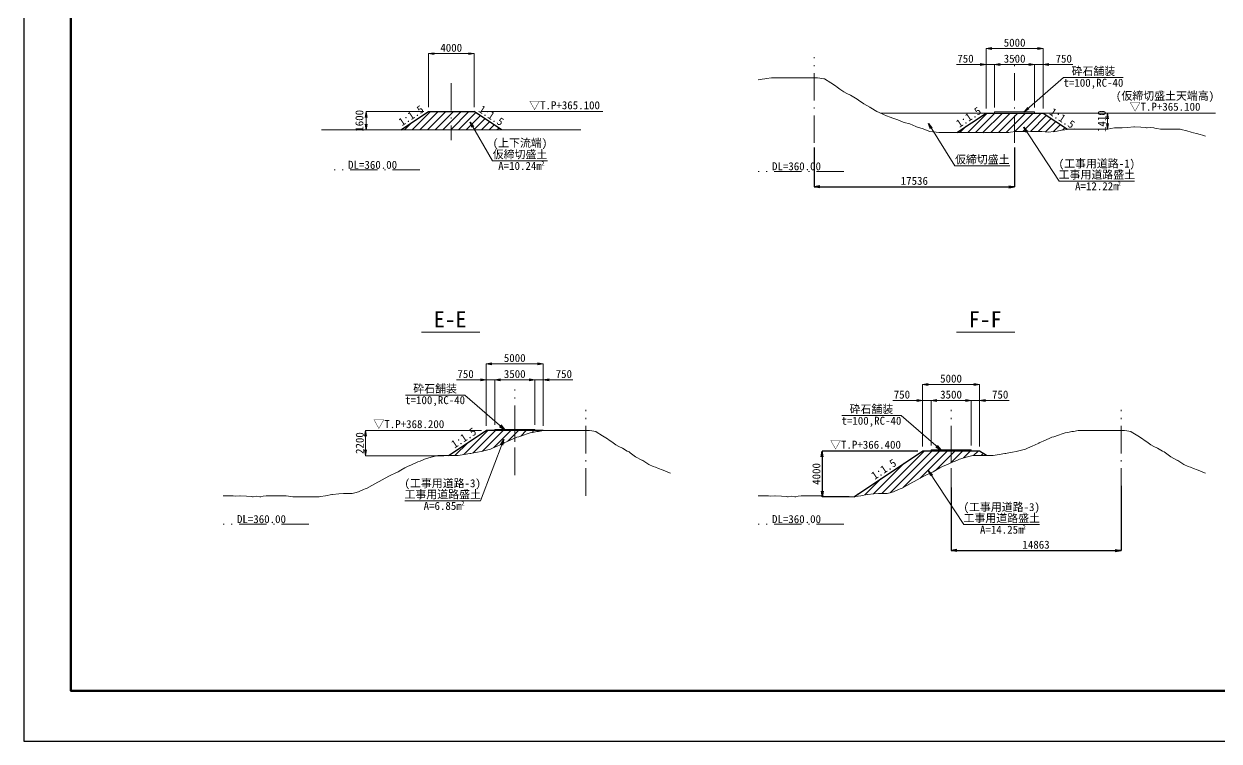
# Model space of a CAD drawing. Header units: millimetres. Extents: x -256476 to 341554, y -216330 to 457415.
# Drawn here: x 3690 to 108197, y -216330 to -153586 of the extents above; entities that cross this region are included whole.
import ezdxf
from ezdxf.enums import TextEntityAlignment as Align

# ---------------------------------------------------------------- set-up
doc = ezdxf.new("R2010")
doc.units = ezdxf.units.MM
doc.header["$LTSCALE"] = 400
doc.header["$PDSIZE"] = 300
doc.linetypes.add('SXF_一点短鎖線', pattern=[9.25, 6, -1.5, 0.25, -1.5])
doc.layers.get('Defpoints').update_dxf_attribs({"color": 153})
for name, color, linetype, lineweight in [('D-BGD', 7, 'Continuous', 13), ('D-BMK', 2, 'SXF_一点短鎖線', 13), ('D-BYP', 7, 'Continuous', 13), ('D-BYP-STR1', 2, 'Continuous', 13), ('D-STR', 1, 'Continuous', 25), ('D-STR-DIM', 7, 'Continuous', 13), ('D-STR-HTXT', 7, 'Continuous', 13), ('D-STR-TXT', 7, 'Continuous', 13), ('D-TTL', 2, 'Continuous', 140), ('D-TTL-LINE', 7, 'Continuous', 13), ('D-TTL-TXT', 7, 'Continuous', 13)]:
    doc.layers.add(name, color=color, linetype=linetype, lineweight=lineweight)
doc.styles.add('MS ゴシック', font='MS Gothic.ttf')
doc.styles.add('ＭＳ ゴシック', font='MS Gothic.ttf')
doc.dimstyles.new('DIM-200-F', dxfattribs={"dimscale": 200, "dimtxt": 3.5, "dimasz": 2.5, "dimexe": 0, "dimexo": 2, "dimgap": 0.8, "dimtad": 1, "dimdec": 0, "dimzin": 0, "dimdsep": 46, "dimtxsty": 'MS ゴシック', "dimblk": 'OPEN', "dimcen": 0.1, "dimclrd": 256, "dimclre": 256, "dimclrt": 256, "dimaunit": 1, "dimadec": 4, "dimazin": 0, "dimtfac": 1, "dimtdec": 0, "dimtmove": 2, "dimatfit": 3, "dimldrblk": 'OPEN', "dimfxl": 1, "dimtolj": 1, "dimtzin": 0, "dimlwd": -1, "dimlwe": -1, "dimarcsym": 2})
doc.dimstyles.new('DIM-400-F', dxfattribs={"dimscale": 400, "dimtxt": 3.5, "dimasz": 2.5, "dimexe": 0, "dimexo": 2, "dimgap": 0.8, "dimtad": 1, "dimdec": 0, "dimzin": 0, "dimdsep": 46, "dimtxsty": 'MS ゴシック', "dimblk": 'OPEN', "dimcen": 0.1, "dimclrd": 256, "dimclre": 256, "dimclrt": 256, "dimaunit": 1, "dimadec": 4, "dimazin": 0, "dimtfac": 1, "dimtdec": 0, "dimtmove": 2, "dimatfit": 3, "dimldrblk": 'OPEN', "dimfxl": 1, "dimtolj": 1, "dimtzin": 0, "dimlwd": -1, "dimlwe": -1, "dimarcsym": 2})

# ---------------------------------------------------------------- blocks, each defined once
blk = doc.blocks.new('_Open')
at = {"color": 0, "linetype": 'ByBlock', "lineweight": -2}
for p, q in [((-1, 0.17), (0, 0)), ((-1, -0.17), (0, 0)), ((0, 0), (-1, 0))]:
    blk.add_line(p, q, dxfattribs=at)
blk = doc.blocks.new('*D91')
at = {"layer": 'D-STR-DIM', "transparency": 16777216}
for p, q in [((39054, -160863), (39054, -156190)), ((39554, -156190), (42554, -156190)), ((43054, -160863), (43054, -156190))]:
    blk.add_line(p, q, dxfattribs=at)
at = {"layer": 'Defpoints', "color": 0, "transparency": 16777216}
for p in [(43054, -156190), (39054, -161263), (43054, -161263)]:
    blk.add_point(p, dxfattribs=at)
at = {"layer": 'D-STR-DIM', "transparency": 16777216, "xscale": 500, "yscale": 500, "zscale": 500, "rotation": 180}
blk.add_blockref('_Open', (39054, -156190), dxfattribs=at)
at = {"layer": 'D-STR-DIM', "transparency": 16777216, "xscale": 500, "yscale": 500, "zscale": 500}
blk.add_blockref('_Open', (43054, -156190), dxfattribs=at)
at = {"layer": 'D-STR-DIM', "transparency": 16777216, "insert": (41054, -155680), "char_height": 700, "attachment_point": 5, "style": 'MS ゴシック'}
blk.add_mtext('\\A1;4000', dxfattribs=at)
blk = doc.blocks.new('*D92')
at = {"layer": 'D-STR-DIM', "transparency": 16777216}
for p, q in [((38654, -161263), (33619, -161263)), ((33619, -161763), (33619, -162363)), ((36254, -162863), (33619, -162863))]:
    blk.add_line(p, q, dxfattribs=at)
at = {"layer": 'Defpoints', "color": 0, "transparency": 16777216}
for p in [(39054, -161263), (33619, -162863), (36654, -162863)]:
    blk.add_point(p, dxfattribs=at)
at = {"layer": 'D-STR-DIM', "transparency": 16777216, "xscale": 500, "yscale": 500, "zscale": 500}
for p, rotation in [((33619, -161263), 90), ((33619, -162863), 270)]:
    blk.add_blockref('_Open', p, dxfattribs=dict(at, rotation=rotation))
at = {"layer": 'D-STR-DIM', "transparency": 16777216, "insert": (33029, -162063), "char_height": 700, "attachment_point": 5, "rotation": 90, "style": 'MS ゴシック'}
blk.add_mtext('\\A1;1600', dxfattribs=at)
blk = doc.blocks.new('*D93')
at = {"layer": 'D-STR-DIM', "transparency": 16777216}
for p, q in [((87817, -160991), (87817, -155743)), ((88317, -155743), (92317, -155743)), ((92817, -160991), (92817, -155743))]:
    blk.add_line(p, q, dxfattribs=at)
at = {"layer": 'Defpoints', "color": 0, "transparency": 16777216}
for p in [(92817, -155743), (87817, -161391), (92817, -161391)]:
    blk.add_point(p, dxfattribs=at)
at = {"layer": 'D-STR-DIM', "transparency": 16777216, "xscale": 500, "yscale": 500, "zscale": 500, "rotation": 180}
blk.add_blockref('_Open', (87817, -155743), dxfattribs=at)
at = {"layer": 'D-STR-DIM', "transparency": 16777216, "xscale": 500, "yscale": 500, "zscale": 500}
blk.add_blockref('_Open', (92817, -155743), dxfattribs=at)
at = {"layer": 'D-STR-DIM', "transparency": 16777216, "insert": (90317, -155233), "char_height": 700, "attachment_point": 5, "style": 'MS ゴシック'}
blk.add_mtext('\\A1;5000', dxfattribs=at)
blk = doc.blocks.new('*D94')
at = {"layer": 'D-STR-DIM', "transparency": 16777216}
for p, q in [((88567, -160891), (88567, -157143)), ((89067, -157143), (91567, -157143)), ((92067, -160891), (92067, -157143))]:
    blk.add_line(p, q, dxfattribs=at)
at = {"layer": 'Defpoints', "color": 0, "transparency": 16777216}
for p in [(92067, -157143), (88567, -161291), (92067, -161291)]:
    blk.add_point(p, dxfattribs=at)
at = {"layer": 'D-STR-DIM', "transparency": 16777216, "xscale": 500, "yscale": 500, "zscale": 500, "rotation": 180}
blk.add_blockref('_Open', (88567, -157143), dxfattribs=at)
at = {"layer": 'D-STR-DIM', "transparency": 16777216, "xscale": 500, "yscale": 500, "zscale": 500}
blk.add_blockref('_Open', (92067, -157143), dxfattribs=at)
at = {"layer": 'D-STR-DIM', "transparency": 16777216, "insert": (90317, -156633), "char_height": 700, "attachment_point": 5, "style": 'MS ゴシック'}
blk.add_mtext('\\A1;3500', dxfattribs=at)
blk = doc.blocks.new('*D95')
at = {"layer": 'D-STR-DIM', "transparency": 16777216}
for p, q in [((91567, -157143), (91067, -157143)), ((92067, -160891), (92067, -157143)), ((92067, -157143), (92817, -157143)), ((92817, -160991), (92817, -157143)), ((93317, -157143), (95409, -157143))]:
    blk.add_line(p, q, dxfattribs=at)
at = {"layer": 'Defpoints', "color": 0, "transparency": 16777216}
for p in [(92817, -157143), (92067, -161291), (92817, -161391)]:
    blk.add_point(p, dxfattribs=at)
at = {"layer": 'D-STR-DIM', "transparency": 16777216, "xscale": 500, "yscale": 500, "zscale": 500}
blk.add_blockref('_Open', (92067, -157143), dxfattribs=at)
at = {"layer": 'D-STR-DIM', "transparency": 16777216, "xscale": 500, "yscale": 500, "zscale": 500, "rotation": 180}
blk.add_blockref('_Open', (92817, -157143), dxfattribs=at)
at = {"layer": 'D-STR-DIM', "transparency": 16777216, "insert": (94613, -156633), "char_height": 700, "attachment_point": 5, "style": 'MS ゴシック'}
blk.add_mtext('\\A1;750', dxfattribs=at)
blk = doc.blocks.new('*D96')
at = {"layer": 'D-STR-DIM', "transparency": 16777216}
for p, q in [((87317, -157143), (85225, -157143)), ((87817, -160991), (87817, -157143)), ((88567, -157143), (87817, -157143)), ((88567, -160891), (88567, -157143)), ((89067, -157143), (89567, -157143))]:
    blk.add_line(p, q, dxfattribs=at)
at = {"layer": 'Defpoints', "color": 0, "transparency": 16777216}
for p in [(87817, -157143), (87817, -161391), (88567, -161291)]:
    blk.add_point(p, dxfattribs=at)
at = {"layer": 'D-STR-DIM', "transparency": 16777216, "xscale": 500, "yscale": 500, "zscale": 500}
blk.add_blockref('_Open', (87817, -157143), dxfattribs=at)
at = {"layer": 'D-STR-DIM', "transparency": 16777216, "xscale": 500, "yscale": 500, "zscale": 500, "rotation": 180}
blk.add_blockref('_Open', (88567, -157143), dxfattribs=at)
at = {"layer": 'D-STR-DIM', "transparency": 16777216, "insert": (86021, -156633), "char_height": 700, "attachment_point": 5, "style": 'MS ゴシック'}
blk.add_mtext('\\A1;750', dxfattribs=at)
blk = doc.blocks.new('*D97')
at = {"layer": 'Defpoints', "transparency": 16777216}
for p, q in [((72781, -164391), (72781, -167830)), ((90317, -164391), (90317, -167830)), ((73281, -167830), (89817, -167830))]:
    blk.add_line(p, q, dxfattribs=at)
at = {"layer": 'Defpoints', "color": 0, "transparency": 16777216}
for p in [(72781, -163991), (90317, -163991), (90317, -167830)]:
    blk.add_point(p, dxfattribs=at)
at = {"layer": 'Defpoints', "transparency": 16777216, "xscale": 500, "yscale": 500, "zscale": 500, "rotation": 180}
blk.add_blockref('_Open', (72781, -167830), dxfattribs=at)
at = {"layer": 'Defpoints', "transparency": 16777216, "xscale": 500, "yscale": 500, "zscale": 500}
blk.add_blockref('_Open', (90317, -167830), dxfattribs=at)
at = {"layer": 'Defpoints', "transparency": 16777216, "insert": (81549, -167320), "char_height": 700, "attachment_point": 5, "style": 'MS ゴシック'}
blk.add_mtext('\\A1;17536', dxfattribs=at)
blk = doc.blocks.new('*D107')
at = {"layer": 'D-STR-DIM', "transparency": 16777216}
for p, q in [((82258, -190559), (82258, -185130)), ((82758, -185130), (86758, -185130)), ((87258, -190559), (87258, -185130))]:
    blk.add_line(p, q, dxfattribs=at)
at = {"layer": 'Defpoints', "color": 0, "transparency": 16777216}
for p in [(87258, -185130), (82258, -190959), (87258, -190959)]:
    blk.add_point(p, dxfattribs=at)
at = {"layer": 'D-STR-DIM', "transparency": 16777216, "xscale": 500, "yscale": 500, "zscale": 500, "rotation": 180}
blk.add_blockref('_Open', (82258, -185130), dxfattribs=at)
at = {"layer": 'D-STR-DIM', "transparency": 16777216, "xscale": 500, "yscale": 500, "zscale": 500}
blk.add_blockref('_Open', (87258, -185130), dxfattribs=at)
at = {"layer": 'D-STR-DIM', "transparency": 16777216, "insert": (84758, -184620), "char_height": 700, "attachment_point": 5, "style": 'MS ゴシック'}
blk.add_mtext('\\A1;5000', dxfattribs=at)
blk = doc.blocks.new('*D108')
at = {"layer": 'D-STR-DIM', "transparency": 16777216}
for p, q in [((83008, -190459), (83008, -186530)), ((83508, -186530), (86008, -186530)), ((86508, -190459), (86508, -186530))]:
    blk.add_line(p, q, dxfattribs=at)
at = {"layer": 'Defpoints', "color": 0, "transparency": 16777216}
for p in [(86508, -186530), (83008, -190859), (86508, -190859)]:
    blk.add_point(p, dxfattribs=at)
at = {"layer": 'D-STR-DIM', "transparency": 16777216, "xscale": 500, "yscale": 500, "zscale": 500, "rotation": 180}
blk.add_blockref('_Open', (83008, -186530), dxfattribs=at)
at = {"layer": 'D-STR-DIM', "transparency": 16777216, "xscale": 500, "yscale": 500, "zscale": 500}
blk.add_blockref('_Open', (86508, -186530), dxfattribs=at)
at = {"layer": 'D-STR-DIM', "transparency": 16777216, "insert": (84758, -186020), "char_height": 700, "attachment_point": 5, "style": 'MS ゴシック'}
blk.add_mtext('\\A1;3500', dxfattribs=at)
blk = doc.blocks.new('*D109')
at = {"layer": 'D-STR-DIM', "transparency": 16777216}
for p, q in [((86008, -186530), (85508, -186530)), ((86508, -190459), (86508, -186530)), ((86508, -186530), (87258, -186530)), ((87258, -190559), (87258, -186530)), ((87758, -186530), (89850, -186530))]:
    blk.add_line(p, q, dxfattribs=at)
at = {"layer": 'Defpoints', "color": 0, "transparency": 16777216}
for p in [(87258, -186530), (86508, -190859), (87258, -190959)]:
    blk.add_point(p, dxfattribs=at)
at = {"layer": 'D-STR-DIM', "transparency": 16777216, "xscale": 500, "yscale": 500, "zscale": 500}
blk.add_blockref('_Open', (86508, -186530), dxfattribs=at)
at = {"layer": 'D-STR-DIM', "transparency": 16777216, "xscale": 500, "yscale": 500, "zscale": 500, "rotation": 180}
blk.add_blockref('_Open', (87258, -186530), dxfattribs=at)
at = {"layer": 'D-STR-DIM', "transparency": 16777216, "insert": (89054, -186020), "char_height": 700, "attachment_point": 5, "style": 'MS ゴシック'}
blk.add_mtext('\\A1;750', dxfattribs=at)
blk = doc.blocks.new('*D110')
at = {"layer": 'D-STR-DIM', "transparency": 16777216}
for p, q in [((81758, -186530), (79666, -186530)), ((82258, -190559), (82258, -186530)), ((83008, -186530), (82258, -186530)), ((83008, -190459), (83008, -186530)), ((83508, -186530), (84008, -186530))]:
    blk.add_line(p, q, dxfattribs=at)
at = {"layer": 'Defpoints', "color": 0, "transparency": 16777216}
for p in [(82258, -186530), (82258, -190959), (83008, -190859)]:
    blk.add_point(p, dxfattribs=at)
at = {"layer": 'D-STR-DIM', "transparency": 16777216, "xscale": 500, "yscale": 500, "zscale": 500}
blk.add_blockref('_Open', (82258, -186530), dxfattribs=at)
at = {"layer": 'D-STR-DIM', "transparency": 16777216, "xscale": 500, "yscale": 500, "zscale": 500, "rotation": 180}
blk.add_blockref('_Open', (83008, -186530), dxfattribs=at)
at = {"layer": 'D-STR-DIM', "transparency": 16777216, "insert": (80462, -186020), "char_height": 700, "attachment_point": 5, "style": 'MS ゴシック'}
blk.add_mtext('\\A1;750', dxfattribs=at)
blk = doc.blocks.new('*D111')
at = {"layer": 'D-STR-DIM', "transparency": 16777216}
for p, q in [((44106, -188759), (44106, -183330)), ((44606, -183330), (48606, -183330)), ((49106, -188759), (49106, -183330))]:
    blk.add_line(p, q, dxfattribs=at)
at = {"layer": 'Defpoints', "color": 0, "transparency": 16777216}
for p in [(49106, -183330), (44106, -189159), (49106, -189159)]:
    blk.add_point(p, dxfattribs=at)
at = {"layer": 'D-STR-DIM', "transparency": 16777216, "xscale": 500, "yscale": 500, "zscale": 500, "rotation": 180}
blk.add_blockref('_Open', (44106, -183330), dxfattribs=at)
at = {"layer": 'D-STR-DIM', "transparency": 16777216, "xscale": 500, "yscale": 500, "zscale": 500}
blk.add_blockref('_Open', (49106, -183330), dxfattribs=at)
at = {"layer": 'D-STR-DIM', "transparency": 16777216, "insert": (46606, -182820), "char_height": 700, "attachment_point": 5, "style": 'MS ゴシック'}
blk.add_mtext('\\A1;5000', dxfattribs=at)
blk = doc.blocks.new('*D112')
at = {"layer": 'D-STR-DIM', "transparency": 16777216}
for p, q in [((44856, -188659), (44856, -184730)), ((45356, -184730), (47856, -184730)), ((48356, -188659), (48356, -184730))]:
    blk.add_line(p, q, dxfattribs=at)
at = {"layer": 'Defpoints', "color": 0, "transparency": 16777216}
for p in [(48356, -184730), (44856, -189059), (48356, -189059)]:
    blk.add_point(p, dxfattribs=at)
at = {"layer": 'D-STR-DIM', "transparency": 16777216, "xscale": 500, "yscale": 500, "zscale": 500, "rotation": 180}
blk.add_blockref('_Open', (44856, -184730), dxfattribs=at)
at = {"layer": 'D-STR-DIM', "transparency": 16777216, "xscale": 500, "yscale": 500, "zscale": 500}
blk.add_blockref('_Open', (48356, -184730), dxfattribs=at)
at = {"layer": 'D-STR-DIM', "transparency": 16777216, "insert": (46606, -184220), "char_height": 700, "attachment_point": 5, "style": 'MS ゴシック'}
blk.add_mtext('\\A1;3500', dxfattribs=at)
blk = doc.blocks.new('*D113')
at = {"layer": 'D-STR-DIM', "transparency": 16777216}
for p, q in [((47856, -184730), (47356, -184730)), ((48356, -188659), (48356, -184730)), ((48356, -184730), (49106, -184730)), ((49106, -188759), (49106, -184730)), ((49606, -184730), (51698, -184730))]:
    blk.add_line(p, q, dxfattribs=at)
at = {"layer": 'Defpoints', "color": 0, "transparency": 16777216}
for p in [(49106, -184730), (48356, -189059), (49106, -189159)]:
    blk.add_point(p, dxfattribs=at)
at = {"layer": 'D-STR-DIM', "transparency": 16777216, "xscale": 500, "yscale": 500, "zscale": 500}
blk.add_blockref('_Open', (48356, -184730), dxfattribs=at)
at = {"layer": 'D-STR-DIM', "transparency": 16777216, "xscale": 500, "yscale": 500, "zscale": 500, "rotation": 180}
blk.add_blockref('_Open', (49106, -184730), dxfattribs=at)
at = {"layer": 'D-STR-DIM', "transparency": 16777216, "insert": (50902, -184220), "char_height": 700, "attachment_point": 5, "style": 'MS ゴシック'}
blk.add_mtext('\\A1;750', dxfattribs=at)
blk = doc.blocks.new('*D114')
at = {"layer": 'D-STR-DIM', "transparency": 16777216}
for p, q in [((43606, -184730), (41514, -184730)), ((44106, -188759), (44106, -184730)), ((44856, -184730), (44106, -184730)), ((44856, -188659), (44856, -184730)), ((45356, -184730), (45856, -184730))]:
    blk.add_line(p, q, dxfattribs=at)
at = {"layer": 'Defpoints', "color": 0, "transparency": 16777216}
for p in [(44106, -184730), (44856, -189059), (44106, -189159)]:
    blk.add_point(p, dxfattribs=at)
at = {"layer": 'D-STR-DIM', "transparency": 16777216, "xscale": 500, "yscale": 500, "zscale": 500}
blk.add_blockref('_Open', (44106, -184730), dxfattribs=at)
at = {"layer": 'D-STR-DIM', "transparency": 16777216, "xscale": 500, "yscale": 500, "zscale": 500, "rotation": 180}
blk.add_blockref('_Open', (44856, -184730), dxfattribs=at)
at = {"layer": 'D-STR-DIM', "transparency": 16777216, "insert": (42310, -184220), "char_height": 700, "attachment_point": 5, "style": 'MS ゴシック'}
blk.add_mtext('\\A1;750', dxfattribs=at)
blk = doc.blocks.new('*D159')
at = {"layer": 'D-STR-DIM', "transparency": 16777216}
for p, q in [((93217, -161391), (98450, -161391)), ((98450, -162303), (98450, -161891)), ((95334, -162803), (98450, -162803))]:
    blk.add_line(p, q, dxfattribs=at)
at = {"layer": 'Defpoints', "color": 0, "transparency": 16777216}
for p in [(92817, -161391), (98450, -161391), (94934, -162803)]:
    blk.add_point(p, dxfattribs=at)
at = {"layer": 'D-STR-DIM', "transparency": 16777216, "xscale": 500, "yscale": 500, "zscale": 500}
for p, rotation in [((98450, -161391), 90), ((98450, -162803), 270)]:
    blk.add_blockref('_Open', p, dxfattribs=dict(at, rotation=rotation))
at = {"layer": 'D-STR-DIM', "transparency": 16777216, "insert": (97940, -162097), "char_height": 700, "attachment_point": 5, "rotation": 90, "style": 'MS ゴシック'}
blk.add_mtext('\\A1;1410', dxfattribs=at)
blk = doc.blocks.new('*D160')
at = {"layer": 'Defpoints', "transparency": 16777216}
for p, q in [((84758, -194140), (84758, -199661)), ((99621, -194002), (99621, -199661)), ((85258, -199661), (99121, -199661))]:
    blk.add_line(p, q, dxfattribs=at)
at = {"layer": 'Defpoints', "color": 0, "transparency": 16777216}
for p in [(84758, -193740), (99621, -193602), (99621, -199661)]:
    blk.add_point(p, dxfattribs=at)
at = {"layer": 'Defpoints', "transparency": 16777216, "xscale": 500, "yscale": 500, "zscale": 500, "rotation": 180}
blk.add_blockref('_Open', (84758, -199661), dxfattribs=at)
at = {"layer": 'Defpoints', "transparency": 16777216, "xscale": 500, "yscale": 500, "zscale": 500}
blk.add_blockref('_Open', (99621, -199661), dxfattribs=at)
at = {"layer": 'Defpoints', "transparency": 16777216, "insert": (92189, -199151), "char_height": 700, "attachment_point": 5, "style": 'MS ゴシック'}
blk.add_mtext('\\A1;14863', dxfattribs=at)
blk = doc.blocks.new('*D162')
at = {"layer": 'D-STR-DIM', "transparency": 16777216}
for p, q in [((43706, -189159), (33567, -189159)), ((33567, -190859), (33567, -189659)), ((40406, -191359), (33567, -191359))]:
    blk.add_line(p, q, dxfattribs=at)
at = {"layer": 'Defpoints', "color": 0, "transparency": 16777216}
for p in [(33567, -189159), (44106, -189159), (40806, -191359)]:
    blk.add_point(p, dxfattribs=at)
at = {"layer": 'D-STR-DIM', "transparency": 16777216, "xscale": 500, "yscale": 500, "zscale": 500}
for p, rotation in [((33567, -189159), 90), ((33567, -191359), 270)]:
    blk.add_blockref('_Open', p, dxfattribs=dict(at, rotation=rotation))
at = {"layer": 'D-STR-DIM', "transparency": 16777216, "insert": (33057, -190259), "char_height": 700, "attachment_point": 5, "rotation": 90, "style": 'MS ゴシック'}
blk.add_mtext('\\A1;2200', dxfattribs=at)
blk = doc.blocks.new('*D163')
at = {"layer": 'Defpoints', "transparency": 16777216}
for p, q in [((81858, -190959), (73497, -190959)), ((73497, -191459), (73497, -194459)), ((75858, -194959), (73497, -194959))]:
    blk.add_line(p, q, dxfattribs=at)
at = {"layer": 'Defpoints', "color": 0, "transparency": 16777216}
for p in [(82258, -190959), (73497, -194959), (76258, -194959)]:
    blk.add_point(p, dxfattribs=at)
at = {"layer": 'Defpoints', "transparency": 16777216, "xscale": 500, "yscale": 500, "zscale": 500}
for p, rotation in [((73497, -190959), 90), ((73497, -194959), 270)]:
    blk.add_blockref('_Open', p, dxfattribs=dict(at, rotation=rotation))
at = {"layer": 'Defpoints', "transparency": 16777216, "insert": (72987, -192959), "char_height": 700, "attachment_point": 5, "rotation": 90, "style": 'MS ゴシック'}
blk.add_mtext('\\A1;4000', dxfattribs=at)

msp = doc.modelspace()

# ---------------------------------------------------------------- hatches: boundary and pattern name
at = {"layer": 'D-BYP-STR1', "transparency": 33554687}
h = msp.add_hatch(dxfattribs=at)
h.set_pattern_fill('ANSI31', color=256, scale=150)
h.set_pattern_definition([(45, (-186818.86, 206050.25), (-336.7596, 336.7596), [])])
h.paths.add_polyline_path([(36653.9, -162863.1), (41053.9, -162863.1), (41053.9, -161263.1), (39053.9, -161263.1)])
h.paths.add_polyline_path([(41053.9, -162863.1), (45453.9, -162863.1), (43053.9, -161263.1), (41053.9, -161263.1)])
h = msp.add_hatch(dxfattribs=at)
h.set_pattern_fill('ANSI31', color=256, scale=150)
h.set_pattern_definition([(45, (2e-09, 12022.03), (-336.7596, 336.7596), [])])
h.paths.add_polyline_path([(92816.9, -161391.2), (87816.9, -161391.2), (85266.9, -163091.2), (85687.1, -163091.2), (85773.1, -163082.6), (85889.4, -163091.2), (86349.8, -163091.2), (86690.4, -163091.2), (86840.3, -163091.2), (86926.5, -163091.2), (87206.5, -163091.2), (87503.2, -163091.2), (87572.8, -163103.2), (87693.7, -163091.2), (88080, -163091.2), (88602.2, -163091.2), (88656.7, -163091.2), (88697, -163091.2), (89233.4, -163091.2), (89700.3, -163091.2), (89810.1, -163091.2), (89958.5, -163065.4), (90386.8, -162991.2), (90703.6, -162991.2), (90963.5, -162991.2), (91314.9, -162991.2), (91540.3, -162974.6), (91706.9, -162991.2), (92117, -162991.2), (92671.3, -162991.2), (92693.7, -162991.2), (92710.2, -162991.2), (93270.4, -163047), (93713.6, -163014.3), (93847.1, -162991.2), (94027.7, -162959.9), (94423.8, -162891.2), (94716.9, -162840.4), (94934.2, -162802.7)])
h = msp.add_hatch(dxfattribs=at)
h.set_pattern_fill('ANSI31', color=256, scale=150)
h.set_pattern_definition([(45, (-68239.15, 241880.8), (-336.7596, 336.7596), [])])
h.paths.add_polyline_path([(47952.3, -189358.8), (49105.7, -189158.8), (44105.7, -189158.8), (40805.7, -191358.8), (41531.9, -191358.8), (41608.4, -191353.1), (41665, -191348.9), (43671.7, -191001), (44492, -190777), (46798.9, -189747.1), (46957.4, -189703.8)])
h = msp.add_hatch(dxfattribs=at)
h.set_pattern_fill('ANSI31', color=256, scale=150)
h.set_pattern_definition([(45, (-30086.9, 240080.8), (-336.7596, 336.7596), [])])
h.paths.add_polyline_path([(76258, -194958.8), (76280, -194958.8), (77411.2, -194762.6), (77433.4, -194758.8), (77463.4, -194753.6), (78414.6, -194658.8), (79163.6, -194658.8), (79417.9, -194614.7), (79740.3, -194526.6), (80421.2, -194222.6), (81424.5, -193674.7), (81470.5, -193654.2), (81532.6, -193615.7), (82427.8, -193126.8), (83200.6, -192781.7), (83777.3, -192424.3), (85115.8, -191826.7), (85507.5, -191651.8), (86441.1, -191396.9), (86660.9, -191358.8), (87858, -191358.8), (87258, -190958.8), (82258, -190958.8)])

# ---------------------------------------------------------------- linework, layer by layer
at = {"layer": 'D-BGD'}
msp.add_line((29716.5, -162863.1), (52391.3, -162863.1), dxfattribs=at)
at = {"layer": 'D-BGD', "color": 7, "linetype": 'Continuous', "lineweight": 13}
for points in [[(106996.5, -163395.1), (106756.6, -163329.6), (106534.9, -163269.1), (106235.2, -163187.2), (105958.2, -163111.6), (105753.3, -163055.7), (105381.5, -162954.1), (104878.8, -162816.9), (104804.7, -162796.6), (104750, -162791.2), (104228, -162791.2), (103746.7, -162791.2), (103651.3, -162791.2), (103319.9, -162791.2), (103074.6, -162791.2), (102743.4, -162733.7), (102587.5, -162706.7), (102497.9, -162691.2), (102221.3, -162643.2), (101921.2, -162673.1), (101855.1, -162679.7), (101740, -162659.8), (101344.4, -162630.6), (100809.6, -162591.2), (100767.7, -162591.2), (100736.7, -162596.6), (100191, -162636.8), (99733.4, -162670.5), (99614.3, -162691.2), (99453.2, -162691.2), (99037.6, -162691.2), (98730.1, -162744.5), (98460.9, -162791.2), (98096.9, -162791.2), (97884.1, -162791.2), (97726.8, -162791.2), (97307.4, -162791.2), (96740.5, -162791.2), (96730.7, -162791.9), (96723.5, -162791.2), (96154, -162791.2), (95720.2, -162791.2), (95577.3, -162776.9), (95384.1, -162791.2), (95000.6, -162791.2), (94716.9, -162840.4), (94423.8, -162891.2), (94027.7, -162959.9), (93847.1, -162991.2), (93713.6, -163014.3), (93270.4, -163047), (92710.2, -162991.2), (92693.7, -162991.2), (92671.3, -162991.2), (92117, -162991.2), (91706.9, -162991.2), (91540.3, -162974.6), (91314.9, -162991.2), (90963.5, -162991.2), (90703.6, -162991.2), (90386.8, -162991.2), (89958.5, -163065.4), (89810.1, -163091.2), (89700.3, -163091.2), (89233.4, -163091.2), (88697, -163091.2), (88656.7, -163091.2), (88602.2, -163091.2), (88080, -163091.2), (87693.7, -163091.2), (87572.8, -163103.2), (87503.2, -163091.2), (87206.5, -163091.2), (86926.5, -163091.2), (86840.3, -163091.2), (86690.4, -163091.2), (86349.8, -163091.2), (85889.4, -163091.2), (85773.1, -163082.6), (85687.1, -163091.2), (85196.4, -163091.2), (84683.7, -163091.2), (84619.6, -163091.2), (84533, -163091.2), (84042.9, -163091.2), (83680.4, -163091.2), (83466.2, -163069.8), (83176.6, -163041), (82889.5, -162991.2), (82677.1, -162917.5), (82312.8, -162754.9), (81820.2, -162620.4), (81736.1, -162597.4), (81673.8, -162569.6), (81159.3, -162339.9), (80670.5, -162206.4), (80582.6, -162173.7), (80248.5, -162049.1), (80005.9, -161958.7), (79667.2, -161832.4), (79429.2, -161743.7), (79107.4, -161623.8), (78852.5, -161510), (78663.9, -161425.8), (78275.8, -161252.5), (77751.1, -160927.3), (77699, -160898.8), (77660.6, -160877.8), (77122.3, -160583.9), (76657.3, -160249.3), (76545.6, -160168.9), (76394.7, -160086.5), (75968.9, -159822.6), (75653.9, -159682), (75392.2, -159539), (75038.3, -159284.4), (74815.5, -159124), (74650.6, -159005.4), (74238.7, -158750.1), (73681.9, -158405), (73662, -158394.1), (73647.3, -158388.6), (73290.4, -158326.7), (73085.3, -158291.2), (72924.2, -158291.2), (72780.9, -158291.2), (72644, -158291.2), (72508.6, -158291.2), (72325.5, -158291.2), (71931.9, -158291.2), (71640.7, -158291.2), (71355.2, -158291.2), (70969.1, -158291.2), (70778.4, -158291.2), (70637.4, -158291.2), (70201.7, -158291.2), (69634.1, -158291.2), (69625, -158291.2), (69262.1, -158291.2), (69048.3, -158291.2), (68630.8, -158363.6), (68471.6, -158391.2), (68256.4, -158428.5), (67894.9, -158491.2), (67890.5, -158492.7)], [(60213.8, -192882.4), (60063.4, -192826.3), (59724.6, -192700), (59486.6, -192611.3), (59164.9, -192491.4), (58909.9, -192377.6), (58721.3, -192293.4), (58333.2, -192120.1), (57808.5, -191794.8), (57756.5, -191766.4), (57718, -191745.4), (57179.8, -191451.5), (56714.7, -191116.8), (56603.1, -191036.5), (56452.1, -190954.1), (56026.3, -190690.2), (55711.4, -190549.5), (55449.6, -190406.6), (55095.7, -190152), (54872.9, -189991.6), (54708.1, -189873), (54296.2, -189617.7), (53739.4, -189272.6), (53719.5, -189261.7), (53704.8, -189256.2), (53347.9, -189194.3), (53142.8, -189158.8), (52981.7, -189158.8), (52838.3, -189158.8), (52701.5, -189158.8), (52566, -189158.8), (52383, -189158.8), (51989.3, -189158.8), (51698.1, -189158.8), (51412.6, -189158.8), (51026.6, -189158.8), (50835.9, -189158.8), (50694.8, -189158.8), (50259.2, -189158.8), (49691.5, -189158.8), (49682.5, -189158.8), (49319.6, -189158.8), (49105.7, -189158.8), (48688.2, -189231.2), (48529, -189258.8), (48313.8, -189296.1), (47952.3, -189358.8), (47684.9, -189451.5), (47375.6, -189558.8), (46957.4, -189703.8), (46798.9, -189747.1), (46681.6, -189799.4), (46222.2, -190004.6), (45678.3, -190247.4), (45645.4, -190262), (45601, -190281.9), (45068.7, -190519.5), (44675, -190695.3), (44492, -190777), (44244.7, -190844.5), (43915.3, -190934.5), (43671.7, -191001), (43338.6, -191058.8), (42888.3, -191136.8), (42761.9, -191158.8), (42668.3, -191175), (42185.1, -191258.8), (41665, -191348.9), (41608.4, -191353.1), (41531.9, -191358.8), (41031.7, -191358.8), (40661.7, -191358.8), (40455, -191358.8), (40175.5, -191358.8), (39878.3, -191358.8), (39658.4, -191396.9), (39301.5, -191494.3), (38819.1, -191626.1), (38724.8, -191651.8), (38655.1, -191682.9), (38333.2, -191826.7), (38148.1, -191909.3), (37967, -191990.2), (37651.8, -192130.9), (37571.4, -192166.8), (37234.5, -192317.2), (36994.7, -192424.3), (36648.5, -192638.9), (36418, -192781.7), (36106.3, -192920.9), (35841.2, -193039.2), (35645.2, -193126.8), (35264.5, -193334.6), (34749.9, -193615.7), (34687.8, -193654.2), (34641.8, -193674.7), (34111.1, -193964.6), (33638.5, -194222.6), (33534.4, -194269.1), (33393.6, -194332), (32957.7, -194526.6), (32635.2, -194614.7), (32380.9, -194658.8), (32037.2, -194658.8), (31804.2, -194658.8), (31631.9, -194658.8), (31227.5, -194699.1), (30680.8, -194753.6), (30650.8, -194758.8), (30628.6, -194762.6), (30074.1, -194858.8), (29625.3, -194936.6), (29497.4, -194958.8), (29324.4, -194958.8), (28920.6, -194958.8), (28622, -194958.8), (28343.9, -194958.8), (27968, -194958.8), (27767.2, -194958.8), (27618.7, -194958.8), (27190.5, -194958.8), (26615.4, -194859), (26613.8, -194858.8), (26611.6, -194858.8), (26037.1, -194858.8), (25612, -194858.8), (25460.3, -194873.9), (25255.2, -194858.8), (24883.6, -194858.8), (24608.7, -194906.4), (24417.1, -194958.8), (24306.9, -194958.8), (24050.9, -194914.4), (23730.2, -194946.3), (23684.6, -194950.9), (23605.4, -194937.1), (23153.5, -194903.8), (22602.1, -194863.2), (22576.8, -194861.3), (22219.8, -194896.9), (22000, -194858.8), (21598.8, -194858.8), (21423.3, -194876.3), (21186.1, -194858.8), (21107.8, -194858.8)], [(106996.5, -192882.4), (106846, -192826.3), (106507.3, -192700), (106269.3, -192611.3), (105947.5, -192491.4), (105692.6, -192377.6), (105504, -192293.4), (105115.9, -192120.1), (104591.2, -191794.8), (104539.1, -191766.4), (104500.7, -191745.4), (103962.4, -191451.5), (103497.4, -191116.8), (103385.7, -191036.5), (103234.8, -190954.1), (102809, -190690.2), (102494, -190549.5), (102232.3, -190406.6), (101878.4, -190152), (101655.6, -189991.6), (101490.7, -189873), (101078.8, -189617.7), (100522, -189272.6), (100502.1, -189261.7), (100487.4, -189256.2), (100130.5, -189194.3), (99925.4, -189158.8), (99764.3, -189158.8), (99621, -189158.8), (99484.1, -189158.8), (99348.7, -189158.8), (99165.6, -189158.8), (98772, -189158.8), (98480.8, -189158.8), (98195.3, -189158.8), (97809.2, -189158.8), (97618.5, -189158.8), (97477.5, -189158.8), (97041.8, -189158.8), (96474.2, -189158.8), (96465.1, -189158.8), (96102.2, -189158.8), (95888.4, -189158.8), (95470.9, -189231.2), (95311.7, -189258.8), (95096.5, -189296.1), (94734.9, -189358.8), (94467.5, -189451.5), (94158.2, -189558.8), (93740.1, -189703.8), (93581.5, -189747.1), (93464.2, -189799.4), (93004.8, -190004.6), (92460.9, -190247.4), (92428.1, -190262), (92383.7, -190281.9), (91851.4, -190519.5), (91457.6, -190695.3), (91274.6, -190777), (91027.3, -190844.5), (90697.9, -190934.5), (90454.3, -191001), (90121.2, -191058.8), (89670.9, -191136.8), (89544.5, -191158.8), (89451, -191175), (88967.8, -191258.8), (88447.7, -191348.9), (88391.1, -191353.1), (88314.5, -191358.8), (87814.3, -191358.8), (87444.4, -191358.8), (87237.6, -191358.8), (86958.1, -191358.8), (86660.9, -191358.8), (86441.1, -191396.9), (86084.2, -191494.3), (85601.8, -191626.1), (85507.5, -191651.8), (85437.7, -191682.9), (85115.8, -191826.7), (84930.8, -191909.3), (84749.6, -191990.2), (84434.4, -192130.9), (84354, -192166.8), (84017.2, -192317.2), (83777.3, -192424.3), (83431.1, -192638.9), (83200.6, -192781.7), (82889, -192920.9), (82623.9, -193039.2), (82427.8, -193126.8), (82047.2, -193334.6), (81532.6, -193615.7), (81470.5, -193654.2), (81424.5, -193674.7), (80893.7, -193964.6), (80421.2, -194222.6), (80317, -194269.1), (80176.2, -194332), (79740.3, -194526.6), (79417.9, -194614.7), (79163.6, -194658.8), (78819.8, -194658.8), (78586.9, -194658.8), (78414.6, -194658.8), (78010.2, -194699.1), (77463.4, -194753.6), (77433.4, -194758.8), (77411.2, -194762.6), (76856.7, -194858.8), (76407.9, -194936.6), (76280, -194958.8), (76107, -194958.8), (75703.3, -194958.8), (75404.6, -194958.8), (75126.6, -194958.8), (74750.7, -194958.8), (74549.8, -194958.8), (74401.3, -194958.8), (73973.1, -194958.8), (73398, -194859), (73396.4, -194858.8), (73394.3, -194858.8), (72819.7, -194858.8), (72394.7, -194858.8), (72243, -194873.9), (72037.9, -194858.8), (71666.3, -194858.8), (71391.4, -194906.4), (71199.7, -194958.8), (71089.5, -194958.8), (70833.5, -194914.4), (70512.8, -194946.3), (70467.3, -194950.9), (70388.1, -194937.1), (69936.1, -194903.8), (69384.8, -194863.2), (69359.4, -194861.3), (69002.4, -194896.9), (68782.7, -194858.8), (68381.4, -194858.8), (68206, -194876.3), (67968.7, -194858.8), (67890.5, -194858.8)]]:
    msp.add_lwpolyline(points, dxfattribs=at)
at = {"layer": 'D-BMK'}
for p, q in [((72780.9, -163991.2), (72780.9, -156491.2)), ((90316.9, -163991.2), (90316.9, -156491.2)), ((41053.9, -158763.1), (41053.9, -163763.1)), ((46605.7, -193058.8), (46605.7, -185558.8)), ((52838.3, -194858.8), (52838.3, -187358.8)), ((84758, -194858.8), (84758, -187358.8)), ((99621, -194858.8), (99621, -187358.8)), ((46605.7, -188158.8), (46605.7, -190158.8)), ((84758, -189958.8), (84758, -191958.8))]:
    msp.add_line(p, q, dxfattribs=at)
at = {"layer": 'D-BMK', "linetype": 'SXF_一点短鎖線'}
for p, q in [((38318.4, -166363.1), (30825.1, -166363.1)), ((75383.9, -166491.2), (67890.5, -166491.2)), ((28601.2, -197358.8), (21107.8, -197358.8)), ((75383.9, -197358.8), (67890.5, -197358.8))]:
    msp.add_line(p, q, dxfattribs=at)
at = {"layer": 'D-BYP'}
msp.add_line((78586.4, -161391.2), (87816.9, -161391.2), dxfattribs=at)
at = {"layer": 'D-BYP-STR1'}
for p, q in [((88566.9, -161391.2), (88566.9, -161291.2)), ((88566.9, -161291.2), (92066.9, -161291.2)), ((92066.9, -161291.2), (92066.9, -161391.2)), ((44855.7, -189158.8), (44855.7, -189058.8)), ((44855.7, -189058.8), (48355.7, -189058.8)), ((48355.7, -189058.8), (48355.7, -189158.8)), ((83008, -190958.8), (83008, -190858.8)), ((83008, -190858.8), (86508, -190858.8)), ((86508, -190858.8), (86508, -190958.8))]:
    msp.add_line(p, q, dxfattribs=at)
at = {"layer": 'D-STR'}
for p, q in [((36653.9, -162863.1), (39053.9, -161263.1)), ((39053.9, -161263.1), (43053.9, -161263.1)), ((45453.9, -162863.1), (43053.9, -161263.1)), ((40805.7, -191358.8), (44105.7, -189158.8)), ((49105.7, -189158.8), (44105.7, -189158.8)), ((76258, -194958.8), (82258, -190958.8)), ((87258, -190958.8), (82258, -190958.8)), ((87858, -191358.8), (87258, -190958.8))]:
    msp.add_line(p, q, dxfattribs=at)
msp.add_lwpolyline([(85266.9, -163091.2), (87816.9, -161391.2), (92816.9, -161391.2), (94934.2, -162802.7)], dxfattribs=at)
at = {"layer": 'D-STR-HTXT'}
for p, q in [((94605.9, -158285.1), (99805.9, -158285.1)), ((43653.9, -161263.1), (54310.8, -161263.1)), ((92816.9, -161391.2), (107895.9, -161391.2)), ((44668.9, -165559.4), (49468.9, -165559.4)), ((85089.4, -166012.9), (89889.4, -166012.9)), ((94208.7, -167332.5), (100808.7, -167332.5)), ((37043.6, -186052.7), (42243.6, -186052.7)), ((75195.8, -187852.7), (80395.8, -187852.7)), ((37007.9, -195303), (43607.9, -195303)), ((85891.4, -197382.5), (92491.4, -197382.5))]:
    msp.add_line(p, q, dxfattribs=at)
at = {"layer": 'D-TTL'}
msp.add_lwpolyline([(7789.8, -101930.1), (167789.8, -101930.1), (167789.8, -211930.1), (7789.8, -211930.1)], close=True, dxfattribs=at)
at = {"layer": 'D-TTL-LINE'}
for p, q in [((38453.9, -180554.9), (43560.5, -180554.9)), ((85236.5, -180554.9), (90343.2, -180554.9))]:
    msp.add_line(p, q, dxfattribs=at)
at = {"layer": 'Defpoints', "color": 1}
for p, q in [((3689.8, -97530.1), (3689.8, -216330.1)), ((3689.8, -216330.1), (171889.8, -216330.1))]:
    msp.add_line(p, q, dxfattribs=at)

# ---------------------------------------------------------------- texts
at = {"layer": 'D-STR-TXT', "style": 'MS ゴシック'}
for s, height, p in [('砕石舗装', 700, (97205.9, -158285.1)), ('▽T.P+365.100', 700, (50962.6, -161263.1)), ('▽T.P+365.100', 700, (103470.8, -161391.2)), ('(上下流端)', 700, (47068.9, -164559.4)), ('仮締切盛土', 700, (47068.9, -165559.4)), ('仮締切盛土', 700, (87489.4, -166012.9)), ('2', 360, (49071.6, -166075.2)), ('(工事用道路-1)', 700, (97508.7, -166364.3)), ('工事用道路盛土', 700, (97508.7, -167332.5)), ('2', 360, (99468, -167848.3)), ('砕石舗装', 700, (39643.6, -186052.7)), ('砕石舗装', 700, (77795.8, -187852.7)), ('▽T.P+368.200', 700, (37348.4, -189158.8)), ('(工事用道路-3)', 700, (40307.9, -194334.9)), ('工事用道路盛土', 700, (40307.9, -195303)), ('2', 360, (42075.2, -195818.9)), ('(工事用道路-3)', 700, (89191.4, -196414.3)), ('工事用道路盛土', 700, (89191.4, -197382.5)), ('2', 360, (91150.7, -197898.3))]:
    msp.add_text(s, height=height, dxfattribs=at).set_placement(p, align=Align.BOTTOM_CENTER)
for s, p in [('t=100,RC-40', (97205.9, -158385.1)), ('A=10.24m', (47068.9, -165659.4)), ('A=12.22m', (97508.7, -167432.5)), ('t=100,RC-40', (39643.6, -186152.7)), ('t=100,RC-40', (77795.8, -187952.7)), ('A=6.85m', (40307.9, -195403)), ('A=14.25m', (89191.4, -197482.5))]:
    msp.add_text(s, height=700, dxfattribs=at).set_placement(p, align=Align.TOP_CENTER)
at = {"layer": 'D-STR-TXT', "style": 'ＭＳ ゴシック'}
for rotation, p in [(33.690068, (37853.9, -162063.1)), (326.309932, (44253.9, -162063.1)), (33.690068, (86598.2, -162203.7)), (326.309932, (94173.1, -162295.3)), (33.690068, (42455.7, -190258.8)), (33.690068, (79183, -193008.8))]:
    msp.add_text('1:1.5', height=700, rotation=rotation, dxfattribs=at).set_placement(p, align=Align.BOTTOM_CENTER)
at = {"layer": 'D-STR-TXT', "color": 7, "style": 'ＭＳ ゴシック'}
for p in [(32037.3, -166263.1), (69102.8, -166391.2), (22320.1, -197258.8), (69102.8, -197258.8)]:
    msp.add_text('DL=360.00', height=700, dxfattribs=at).set_placement(p)
at = {"layer": 'D-TTL-TXT', "style": 'MS ゴシック'}
for s, p in [('E-E', (40960.5, -180554.9)), ('F-F', (87743.2, -180554.9))]:
    msp.add_text(s, height=1400, dxfattribs=at).set_placement(p, align=Align.BOTTOM_CENTER)
at = {"layer": 'Defpoints', "style": 'MS ゴシック'}
for s, p in [('(仮締切盛土天端高)', (103470.8, -160443.4)), ('▽T.P+366.400', (77279.1, -190958.8))]:
    msp.add_text(s, height=700, dxfattribs=at).set_placement(p, align=Align.BOTTOM_CENTER)

# ---------------------------------------------------------------- dimensions: what is measured, and where the dimension line sits
at = {"layer": 'D-STR-DIM'}
for base, p1, p2, picture, middle in [((43053.9, -156190.1), (39053.9, -161263.1), (43053.9, -161263.1), '*D91', (41053.9, -155680.1)), ((92816.9, -155743.4), (87816.9, -161391.2), (92816.9, -161391.2), '*D93', (90316.9, -155233.4)), ((92066.9, -157143.4), (88566.9, -161291.2), (92066.9, -161291.2), '*D94', (90316.9, -156633.4)), ((49105.7, -183329.8), (44105.7, -189158.8), (49105.7, -189158.8), '*D111', (46605.7, -182819.8)), ((48355.7, -184729.8), (44855.7, -189058.8), (48355.7, -189058.8), '*D112', (46605.7, -184219.8)), ((87258, -185129.8), (82258, -190958.8), (87258, -190958.8), '*D107', (84758, -184619.8)), ((86508, -186529.8), (83008, -190858.8), (86508, -190858.8), '*D108', (84758, -186019.8))]:
    dim = msp.add_linear_dim(base=base, p1=p1, p2=p2, dimstyle='DIM-200-F', dxfattribs=at)
    dim.commit()
    dim.dimension.update_dxf_attribs({"geometry": picture, "text_midpoint": middle})
for base, p1, p2, picture, middle in [((87816.9, -157143.4), (88566.9, -161291.2), (87816.9, -161391.2), '*D96', (86020.8, -156633.4)), ((92816.9, -157143.4), (92066.9, -161291.2), (92816.9, -161391.2), '*D95', (94612.9, -156633.4)), ((44105.7, -184729.8), (44855.7, -189058.8), (44105.7, -189158.8), '*D114', (42309.7, -184219.8)), ((49105.7, -184729.8), (48355.7, -189058.8), (49105.7, -189158.8), '*D113', (50901.8, -184219.8)), ((82258, -186529.8), (83008, -190858.8), (82258, -190958.8), '*D110', (80461.9, -186019.8)), ((87258, -186529.8), (86508, -190858.8), (87258, -190958.8), '*D109', (89054, -186019.8))]:
    dim = msp.add_linear_dim(base=base, p1=p1, p2=p2, dimstyle='DIM-200-F', override={"dimtmove": 0}, dxfattribs=at)
    dim.commit()
    dim.dimension.update_dxf_attribs({"geometry": picture, "text_midpoint": middle})
dim = msp.add_linear_dim(base=(33619, -162863.1), p1=(39053.9, -161263.1), p2=(36653.9, -162863.1), angle=90, dimstyle='DIM-200-F', dxfattribs=at)
dim.commit()
dim.dimension.update_dxf_attribs({"geometry": '*D92', "text_midpoint": (33029, -162063.1)})
dim = msp.add_linear_dim(base=(98450.2103, -161391.1767), p1=(94934.1566, -162802.6904), p2=(92816.8861, -161391.1767), angle=90, dimstyle='DIM-200-F', override={"dimrnd": 10, "dimtmove": 0}, dxfattribs=at)
dim.commit()
dim.dimension.update_dxf_attribs({"geometry": '*D159', "text_midpoint": (98450.2103, -162096.9335), "dimtype": 160})
dim = msp.add_linear_dim(base=(33566.8, -189158.8), p1=(40805.7, -191358.8), p2=(44105.7, -189158.8), angle=90, dimstyle='DIM-200-F', override={"dimtmove": 0}, dxfattribs=at)
dim.commit()
dim.dimension.update_dxf_attribs({"geometry": '*D162', "text_midpoint": (33056.8, -190258.8)})
at = {"layer": 'Defpoints'}
for base, p1, p2, picture, middle in [((90316.9, -167830.1), (72780.9, -163991.2), (90316.9, -163991.2), '*D97', (81548.9, -167320.1)), ((99621, -199660.9), (84758, -193740.2), (99621, -193602.2), '*D160', (92189.5, -199150.9))]:
    dim = msp.add_linear_dim(base=base, p1=p1, p2=p2, dimstyle='DIM-400-F', override={"dimscale": 200}, dxfattribs=at)
    dim.commit()
    dim.dimension.update_dxf_attribs({"geometry": picture, "text_midpoint": middle})
dim = msp.add_linear_dim(base=(73497.5, -194958.8), p1=(82258, -190958.8), p2=(76258, -194958.8), angle=90, dimstyle='DIM-200-F', override={"dimtmove": 0}, dxfattribs=at)
dim.commit()
dim.dimension.update_dxf_attribs({"geometry": '*D163', "text_midpoint": (72987.5, -192958.8)})

# ---------------------------------------------------------------- leaders
at = {"layer": 'D-STR-HTXT'}
for points in [[(91141.6, -161291.2), (94605.9, -158285.1)], [(42714.1, -162173.7), (44668.9, -165559.4)], [(82775.3, -162290.1), (85089.4, -166012.9)], [(91118.3, -162621.8), (94208.7, -167332.5)], [(45707.8, -189058.8), (42243.6, -186052.7)], [(83860.1, -190858.8), (80395.8, -187852.7)], [(45661.2, -189955.1), (43607.9, -195303)], [(82800.9, -192671.9), (85891.4, -197382.5)]]:
    msp.add_leader(points, dimstyle='DIM-200-F', override={"dimgap": 0.8, "dimtad": 0}, dxfattribs=at)

doc.saveas('drawing.dxf')
